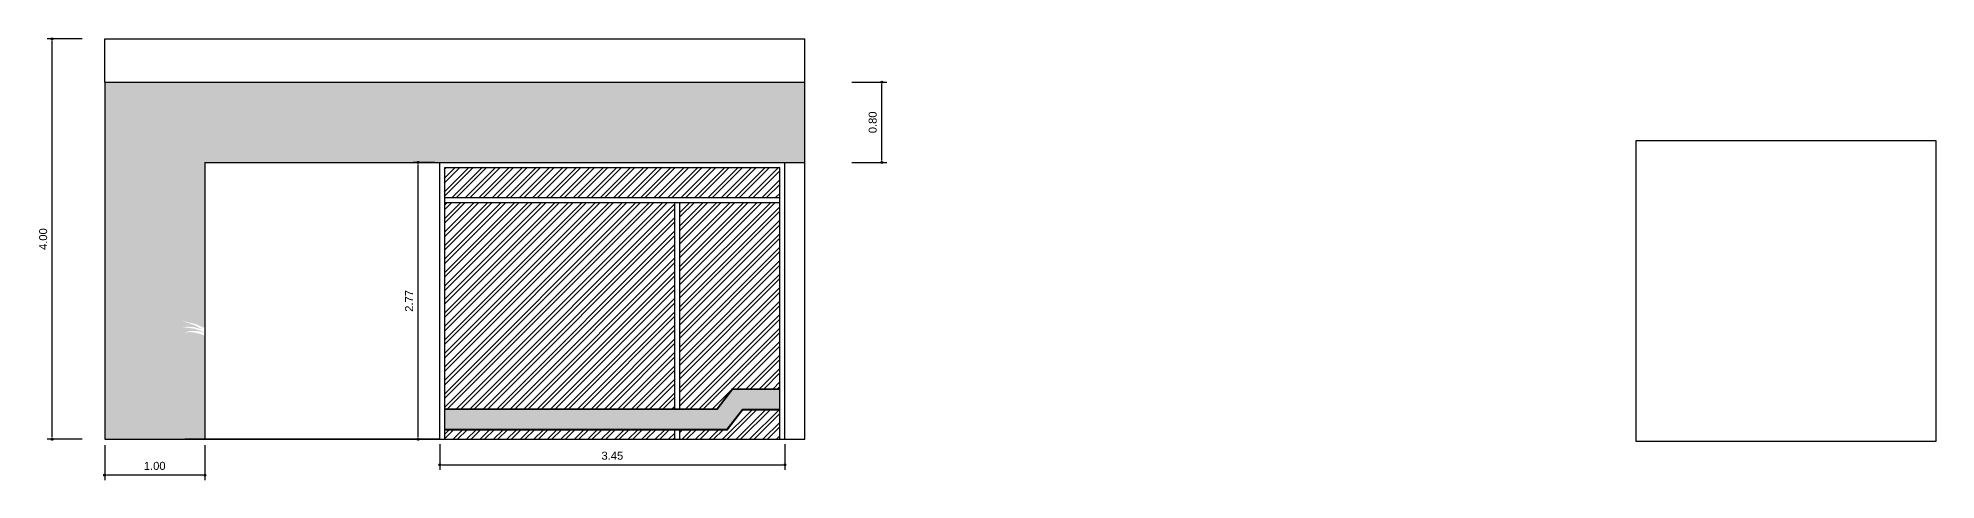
# Model space of a CAD drawing. Header units: millimetres. Extents: x 2125 to 3408, y 1171 to 1686.
# Drawn here: x 2757.69 to 2776.67, y 1621.7 to 1626.12 of the extents above; entities that cross this region are included whole.
import ezdxf

# ---------------------------------------------------------------- set-up
doc = ezdxf.new("R2010")
doc.units = ezdxf.units.MM
doc.styles.add('ROMANS', font='arial.ttf')
doc.dimstyles.new('ESCALA 50', dxfattribs={"dimtxt": 0.08, "dimasz": 0.02, "dimexe": 0.05, "dimexo": 0.05, "dimgap": 0.05, "dimtad": 1, "dimlfac": -10, "dimzin": 1, "dimdsep": 46, "dimtxsty": 'ROMANS', "dimblk1": 'PPC', "dimblk2": 'PPC', "dimsah": 1, "dimcen": 0.02, "dimclrd": 7, "dimclre": 7, "dimclrt": 3, "dimadec": 0, "dimazin": 0, "dimtfac": 1, "dimtix": 1, "dimtmove": 1, "dimatfit": 3, "dimldrblk": 'PPC', "dimfxl": 0, "dimtolj": 1, "dimtzin": 12, "dimarcsym": 0})
pattern_1 = [(45, (25.11009, 119.80194), (-0.067351921, 0.067351921), []), (45, (25.154995, 119.80194), (-0.067351921, 0.067351921), [])]

# ---------------------------------------------------------------- blocks, each defined once
blk = doc.blocks.new('PPC')
at = {"color": 2}
blk.add_circle((0, 0), 0.5, dxfattribs=at)
blk = doc.blocks.new('*D1146')
at = {"color": 7, "lineweight": -2, "transparency": 16777216}
for p, q in [((2758.36, 1622.052), (2758.36, 1621.702)), ((2759.36, 1622.052), (2759.36, 1621.702)), ((2759.34, 1621.752), (2758.38, 1621.752))]:
    blk.add_line(p, q, dxfattribs=at)
at = {"layer": 'DEFPOINTS', "color": 0, "transparency": 16777216}
for p in [(2758.36, 1622.109), (2759.36, 1622.109), (2758.36, 1621.752)]:
    blk.add_point(p, dxfattribs=at)
at = {"color": 7, "lineweight": -2, "transparency": 16777216, "xscale": 0.02, "yscale": 0.02, "zscale": 0.02, "rotation": 180}
blk.add_blockref('PPC', (2758.36, 1621.752), dxfattribs=at)
at = {"color": 7, "lineweight": -2, "transparency": 16777216, "xscale": 0.02, "yscale": 0.02, "zscale": 0.02}
blk.add_blockref('PPC', (2759.36, 1621.752), dxfattribs=at)
at = {"color": 3, "transparency": 16777216, "insert": (2758.86, 1621.843), "char_height": 0.08, "attachment_point": 5, "style": 'ROMANS'}
blk.add_mtext('\\A1;1.00', dxfattribs=at)
blk = doc.blocks.new('*D1145')
at = {"color": 7, "lineweight": -2, "transparency": 16777216}
for p, q in [((2765.829, 1625.676), (2766.179, 1625.676)), ((2766.129, 1624.896), (2766.129, 1625.656)), ((2765.829, 1624.876), (2766.179, 1624.876))]:
    blk.add_line(p, q, dxfattribs=at)
at = {"layer": 'DEFPOINTS', "color": 0, "transparency": 16777216}
for p in [(2765.36, 1625.676), (2766.129, 1625.676), (2765.36, 1624.876)]:
    blk.add_point(p, dxfattribs=at)
at = {"color": 7, "lineweight": -2, "transparency": 16777216, "xscale": 0.02, "yscale": 0.02, "zscale": 0.02}
for p, rotation in [((2766.129, 1625.676), 90), ((2766.129, 1624.876), 270)]:
    blk.add_blockref('PPC', p, dxfattribs=dict(at, rotation=rotation))
at = {"color": 3, "transparency": 16777216, "insert": (2766.038, 1625.276), "char_height": 0.08, "attachment_point": 5, "rotation": 90, "style": 'ROMANS'}
blk.add_mtext('\\A1;0.80', dxfattribs=at)
blk = doc.blocks.new('*D1147')
at = {"color": 7, "lineweight": -2, "transparency": 16777216}
for p, q in [((2761.71, 1622.059), (2761.71, 1621.804)), ((2765.16, 1622.059), (2765.16, 1621.804)), ((2761.73, 1621.854), (2765.14, 1621.854))]:
    blk.add_line(p, q, dxfattribs=at)
at = {"layer": 'DEFPOINTS', "color": 0, "transparency": 16777216}
for p in [(2761.71, 1622.109), (2765.16, 1622.109), (2765.16, 1621.854)]:
    blk.add_point(p, dxfattribs=at)
at = {"color": 7, "lineweight": -2, "transparency": 16777216, "xscale": 0.02, "yscale": 0.02, "zscale": 0.02, "rotation": 180}
blk.add_blockref('PPC', (2761.71, 1621.854), dxfattribs=at)
at = {"color": 7, "lineweight": -2, "transparency": 16777216, "xscale": 0.02, "yscale": 0.02, "zscale": 0.02}
blk.add_blockref('PPC', (2765.16, 1621.854), dxfattribs=at)
at = {"color": 3, "transparency": 16777216, "insert": (2763.435, 1621.945), "char_height": 0.08, "attachment_point": 5, "style": 'ROMANS'}
blk.add_mtext('\\A1;3.45', dxfattribs=at)
blk = doc.blocks.new('*D1148')
at = {"color": 7, "lineweight": -2, "transparency": 16777216}
for p, q in [((2761.66, 1624.876), (2761.443, 1624.876)), ((2761.493, 1622.129), (2761.493, 1624.856)), ((2761.66, 1622.109), (2761.443, 1622.109))]:
    blk.add_line(p, q, dxfattribs=at)
at = {"layer": 'DEFPOINTS', "color": 0, "transparency": 16777216}
for p in [(2761.493, 1624.876), (2761.71, 1624.876), (2761.71, 1622.109)]:
    blk.add_point(p, dxfattribs=at)
at = {"color": 7, "lineweight": -2, "transparency": 16777216, "xscale": 0.02, "yscale": 0.02, "zscale": 0.02}
for p, rotation in [((2761.493, 1624.876), 90), ((2761.493, 1622.109), 270)]:
    blk.add_blockref('PPC', p, dxfattribs=dict(at, rotation=rotation))
at = {"color": 3, "transparency": 16777216, "insert": (2761.403, 1623.492), "char_height": 0.08, "attachment_point": 5, "rotation": 90, "style": 'ROMANS'}
blk.add_mtext('\\A1;2.77', dxfattribs=at)
blk = doc.blocks.new('*D1149')
at = {"color": 7, "lineweight": -2, "transparency": 16777216}
for p, q in [((2758.136, 1626.109), (2757.786, 1626.109)), ((2757.836, 1622.129), (2757.836, 1626.089)), ((2758.136, 1622.109), (2757.786, 1622.109))]:
    blk.add_line(p, q, dxfattribs=at)
at = {"layer": 'DEFPOINTS', "color": 0, "transparency": 16777216}
for p in [(2757.836, 1626.109), (2758.36, 1626.109), (2758.36, 1622.109)]:
    blk.add_point(p, dxfattribs=at)
at = {"color": 7, "lineweight": -2, "transparency": 16777216, "xscale": 0.02, "yscale": 0.02, "zscale": 0.02}
for p, rotation in [((2757.836, 1626.109), 90), ((2757.836, 1622.109), 270)]:
    blk.add_blockref('PPC', p, dxfattribs=dict(at, rotation=rotation))
at = {"color": 3, "transparency": 16777216, "insert": (2757.745, 1624.109), "char_height": 0.08, "attachment_point": 5, "rotation": 90, "style": 'ROMANS'}
blk.add_mtext('\\A1;4.00', dxfattribs=at)

msp = doc.modelspace()

# ---------------------------------------------------------------- hatches: boundary and pattern name
at = {"transparency": 33554610}
h = msp.add_hatch(dxfattribs=at)
h.set_pattern_fill('ANGLE', color=34, scale=0.01)
h.set_pattern_definition([(0, (0, 119.80194), (0, 0.06985), [0.0508, -0.01905]), (90, (0, 119.80194), (-0.06985, 4e-18), [0.0508, -0.01905])])
h.paths.add_polyline_path([(2759.36, 1624.8759), (2765.36, 1624.8759), (2765.36, 1625.6759), (2758.36, 1625.6759), (2758.36, 1622.1088), (2759.36, 1622.1088), (2759.36, 1623.1444), (2759.3238, 1623.1591), (2759.2662, 1623.1741), (2759.2112, 1623.1803), (2759.1611, 1623.1753), (2759.2087, 1623.1903), (2759.2649, 1623.1928), (2759.3238, 1623.1841), (2759.36, 1623.1719), (2759.36, 1623.1752), (2759.3225, 1623.1928), (2759.2612, 1623.2128), (2759.1987, 1623.2241), (2759.1324, 1623.2241), (2759.1874, 1623.2341), (2759.2487, 1623.2303), (2759.3352, 1623.2083), (2759.26, 1623.2478), (2759.1299, 1623.2941), (2759.2687, 1623.2603), (2759.3493, 1623.2243), (2759.3525, 1623.2291), (2759.36, 1623.2452)])
h = msp.add_hatch(dxfattribs=at)
h.set_pattern_fill('ANSI32', color=0, scale=0.01)
h.set_pattern_definition(pattern_1)
h.paths.add_polyline_path([(2765.1047, 1624.8274), (2761.7547, 1624.8274), (2761.7547, 1624.5274), (2765.1047, 1624.5274)])
h = msp.add_hatch(dxfattribs=at)
h.set_pattern_fill('ANSI32', color=0, scale=0.01)
h.set_pattern_definition(pattern_1)
h.paths.add_polyline_path([(2764.06, 1624.4759), (2761.76, 1624.4759), (2761.76, 1622.4138), (2764.06, 1622.4138)])
h.paths.add_polyline_path([(2765.11, 1624.4759), (2764.11, 1624.4759), (2764.11, 1622.4138), (2764.4834, 1622.4138), (2764.6375, 1622.6138), (2765.11, 1622.6138)])
h.paths.add_polyline_path([(2765.11, 1622.4038), (2764.7408, 1622.4038), (2764.5867, 1622.2038), (2764.11, 1622.2038), (2764.11, 1622.1088), (2765.11, 1622.1088)])
h.paths.add_polyline_path([(2764.06, 1622.2038), (2761.76, 1622.2038), (2761.76, 1622.1088), (2764.06, 1622.1088)])
h = msp.add_hatch(color=7, dxfattribs=at)
h.dxf.hatch_style = 1
h.paths.add_polyline_path([(2764.06, 1622.4088), (2761.76, 1622.4088), (2761.76, 1622.2088), (2764.06, 1622.2088)])
h.paths.add_polyline_path([(2764.7384, 1622.4088), (2765.11, 1622.4088), (2765.11, 1622.6088), (2764.64, 1622.6088), (2764.4859, 1622.4088), (2764.11, 1622.4088), (2764.11, 1622.2088), (2764.5843, 1622.2088)])
h.paths.add_polyline_path([(2764.11, 1622.4088), (2764.06, 1622.4088), (2764.06, 1622.2088), (2764.11, 1622.2088)])

# ---------------------------------------------------------------- linework, layer by layer
at = {"color": 254, "true_color": 0xffc9b8, "transparency": 33554610}
for p in [(2758.36, 1626.1088), (2765.36, 1622.1088)]:
    msp.add_line(p, (2765.36, 1626.1088), dxfattribs=at)
for p, q in [((2758.36, 1625.6759), (2758.36, 1626.1088)), ((2776.6683, 1625.0915), (2773.6683, 1625.0915)), ((2773.6683, 1625.0915), (2773.6683, 1622.0915)), ((2776.6683, 1622.0915), (2776.6683, 1625.0915)), ((2761.71, 1624.8759), (2765.16, 1624.8759)), ((2761.71, 1622.1088), (2761.71, 1624.8759)), ((2765.16, 1622.1088), (2765.16, 1624.8759)), ((2761.76, 1624.8259), (2765.11, 1624.8259)), ((2761.76, 1622.1088), (2761.76, 1624.8259)), ((2765.11, 1622.1088), (2765.11, 1624.8259)), ((2761.76, 1624.5259), (2765.11, 1624.5259)), ((2761.76, 1624.4759), (2765.11, 1624.4759)), ((2764.06, 1622.4088), (2764.06, 1624.4759)), ((2764.11, 1622.4088), (2764.11, 1624.4759)), ((2764.4834, 1622.4138), (2764.6375, 1622.6138)), ((2764.4859, 1622.4088), (2764.64, 1622.6088)), ((2764.6375, 1622.6138), (2765.11, 1622.6138)), ((2764.64, 1622.6088), (2765.11, 1622.6088)), ((2761.76, 1622.4138), (2764.4834, 1622.4138)), ((2761.76, 1622.4088), (2764.4859, 1622.4088)), ((2764.5843, 1622.2088), (2764.7384, 1622.4088)), ((2764.5867, 1622.2038), (2764.7408, 1622.4038)), ((2764.7384, 1622.4088), (2765.11, 1622.4088)), ((2764.7408, 1622.4038), (2765.11, 1622.4038)), ((2761.76, 1622.2088), (2764.5843, 1622.2088)), ((2761.76, 1622.2038), (2764.5867, 1622.2038)), ((2764.06, 1622.1088), (2764.06, 1622.2088)), ((2764.11, 1622.1088), (2764.11, 1622.2088)), ((2758.36, 1622.1088), (2765.36, 1622.1088)), ((2761.71, 1622.1088), (2759.16, 1622.1088)), ((2773.6683, 1622.0915), (2776.6683, 1622.0915))]:
    msp.add_line(p, q)
at = {"color": 34}
for p, q in [((2758.36, 1625.6759), (2765.36, 1625.6759)), ((2758.36, 1625.6759), (2758.36, 1622.1088)), ((2759.36, 1624.8759), (2765.36, 1624.8759)), ((2759.36, 1624.8759), (2759.36, 1622.1088))]:
    msp.add_line(p, q, dxfattribs=at)

# ---------------------------------------------------------------- dimensions: what is measured, and where the dimension line sits
for base, p1, p2, picture, middle in [((2757.8363, 1626.1088), (2758.36, 1622.1088), (2758.36, 1626.1088), '*D1149', (2757.7455, 1624.1088)), ((2766.129, 1625.6759), (2765.36, 1624.8759), (2765.36, 1625.6759), '*D1145', (2766.0382, 1625.2759)), ((2761.493, 1624.8759), (2761.71, 1622.1088), (2761.71, 1624.8759), '*D1148', (2761.4028, 1623.4923))]:
    dim = msp.add_linear_dim(base=base, p1=p1, p2=p2, angle=90, dimstyle='ESCALA 50', override={"dimfxl": 0.3, "dimfxlon": 1})
    dim.commit()
    dim.dimension.update_dxf_attribs({"geometry": picture, "text_midpoint": middle})
for base, p1, p2, picture, middle in [((2758.36, 1621.7523), (2759.36, 1622.1088), (2758.36, 1622.1088), '*D1146', (2758.86, 1621.8432)), ((2765.16, 1621.8537), (2761.71, 1622.1088), (2765.16, 1622.1088), '*D1147', (2763.435, 1621.9446))]:
    dim = msp.add_linear_dim(base=base, p1=p1, p2=p2, dimstyle='ESCALA 50', override={"dimfxl": 0.3, "dimfxlon": 1})
    dim.commit()
    dim.dimension.update_dxf_attribs({"geometry": picture, "text_midpoint": middle})

doc.saveas('drawing.dxf')
